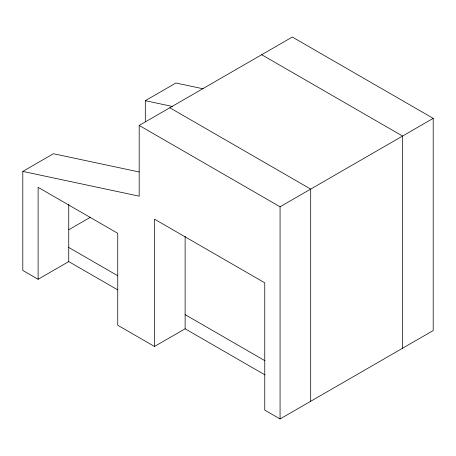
<?xml version="1.0" encoding="UTF-8"?>
<svg xmlns="http://www.w3.org/2000/svg" width="456" height="456" viewBox="0 0 456 456"><rect width="100%" height="100%" fill="white"/><g stroke="black" fill="none" stroke-linecap="round" stroke-linejoin="round"><path stroke-width="0.68" d="M117.745 289.891L68.742 261.596L38.116 279.283L22.8 270.436L22.8 171.416L53.426 153.735L139.143 171.969M145.31 121.906L145.31 100.691L175.936 83.003L203.114 88.789M22.8 171.416L139.183 196.171L139.183 125.44L292.319 37.033L433.2 118.366L433.2 330.56L280.064 418.967L264.754 410.126L264.754 282.817L154.493 219.159L154.493 346.474L185.125 328.793L265.021 374.917M68.845 229.71L90.425 217.25M139.183 125.44L280.064 206.779L433.2 118.366M145.31 100.691L172.488 106.47M261.687 54.714L402.574 136.053L402.574 348.241M169.809 107.758L310.69 189.097L310.69 401.286M68.742 247.454L117.745 275.743M185.125 314.646L265.021 360.77M154.493 346.474L117.745 325.253L117.745 233.307L38.116 187.33L38.116 279.283M280.064 206.779L280.064 418.967M185.125 236.35L185.125 328.793M68.742 204.305L68.742 261.596"/></g></svg>
